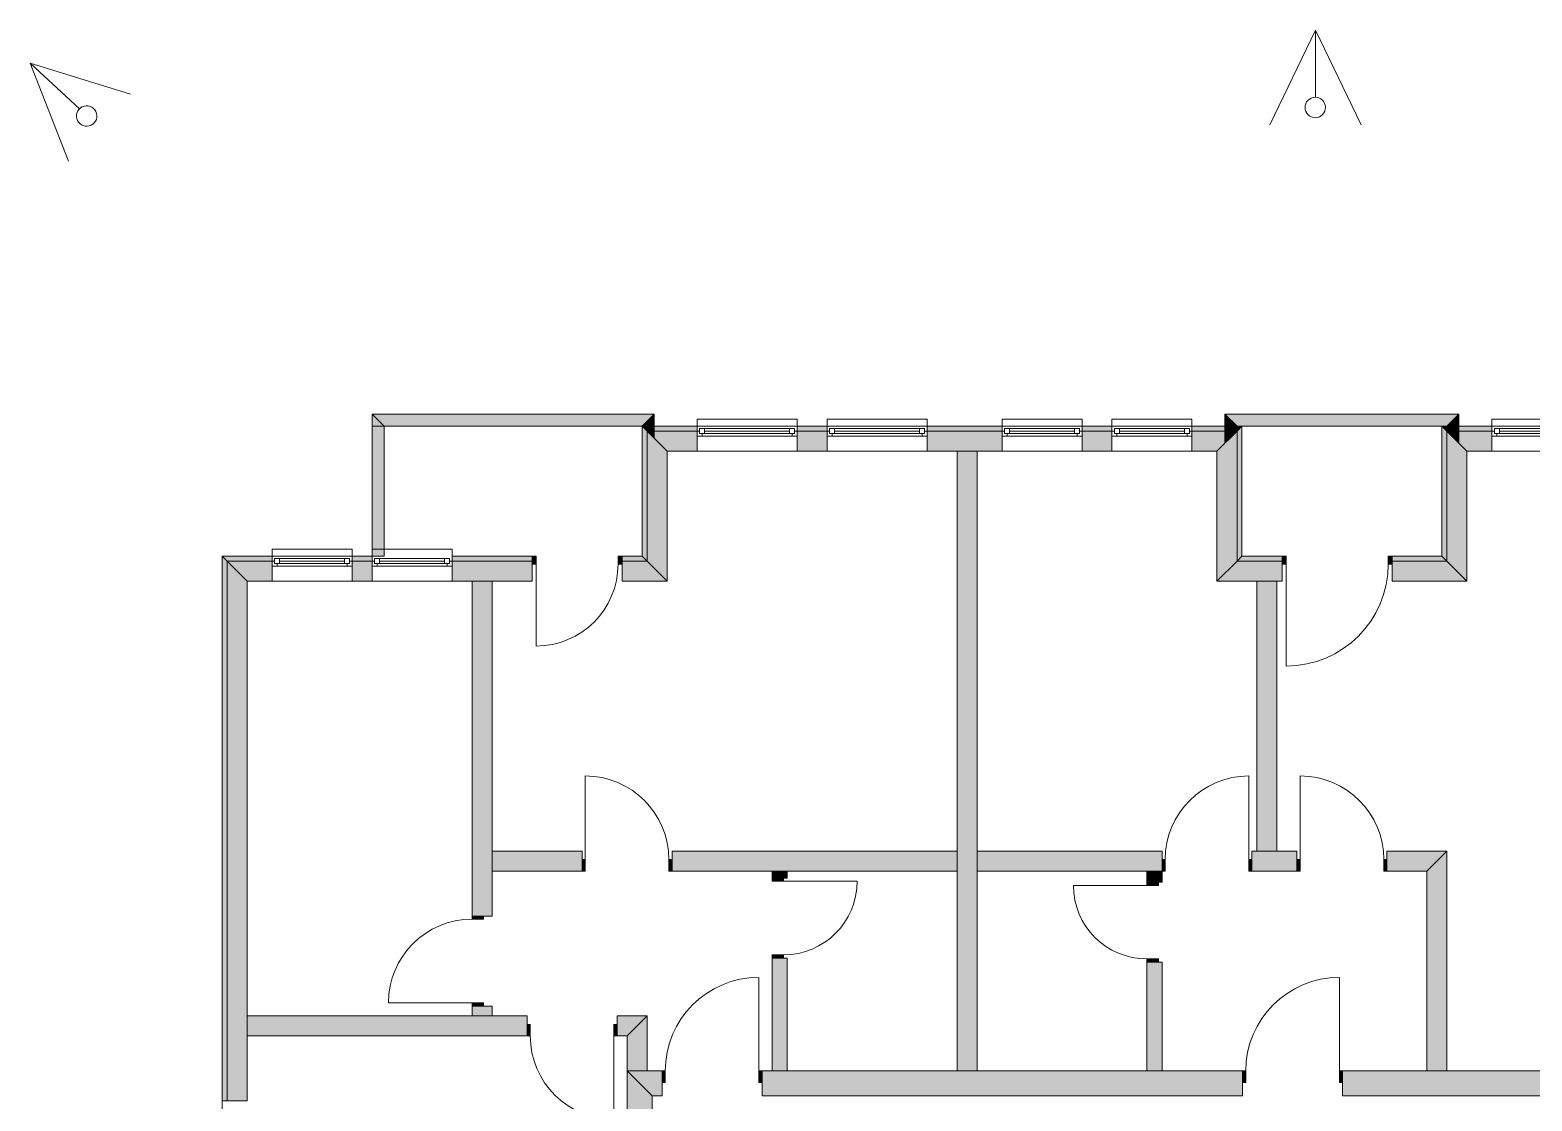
# Model space of a CAD drawing. Header units: feet. Extents: x 2583673 to 2624673, y -122443 to -93743.
# Drawn here: x 2596358 to 2601249, y -107108 to -103621 of the extents above; entities that cross this region are included whole.
import ezdxf

# ---------------------------------------------------------------- set-up
doc = ezdxf.new("R2010")
doc.units = ezdxf.units.FT
doc.header["$MEASUREMENT"] = 0
doc.layers.add('Drawing & Figure_Pen_No__48', color=7, linetype='Continuous', lineweight=5, true_color=0xa80f02)
doc.layers.add('Exterior walls_Pen_No__1', color=7, linetype='Continuous', lineweight=5)
doc.layers.add('Structural - Bearing_Pen_No__1', color=7, linetype='Continuous', lineweight=5)

msp = doc.modelspace()

# ---------------------------------------------------------------- hatches: boundary and pattern name
at = {"layer": 'Exterior walls_Pen_No__1', "linetype": 'Continuous', "lineweight": 5}
for points in [[(2598389.7, -104871.5), (2597471.4, -104871.5), (2597510.5, -104910.5), (2598350.6, -104910.5)], [(2597471.4, -104871.5), (2597471.4, -105333.8), (2597510.5, -105333.8), (2597510.5, -104910.5)], [(2598389.7, -104871.5), (2598350.6, -104910.5), (2598389.7, -104910.5)], [(2598350.6, -104910.5), (2598350.6, -105333.8), (2598366.9, -105350.1), (2598366.9, -104926.8)], [(2598389.7, -104910.5), (2598350.6, -104910.5), (2598366.9, -104926.8), (2598389.7, -104926.8)], [(2598389.7, -104926.8), (2598529.7, -104926.8), (2598529.7, -104910.5), (2598389.7, -104910.5)], [(2598855.3, -104910.5), (2598855.3, -104926.8), (2598953, -104926.8), (2598953, -104910.5)], [(2599278.6, -104910.5), (2599278.6, -104926.8), (2599522.9, -104926.8), (2599522.9, -104910.5)], [(2599783.4, -104910.5), (2599783.4, -104926.8), (2599881, -104926.8), (2599881, -104910.5)], [(2600141.5, -104910.5), (2600141.5, -104926.8), (2600249, -104926.8), (2600249, -104910.5)], [(2601011, -104871.5), (2600249, -104871.5), (2600288.1, -104910.5), (2600971.9, -104910.5)], [(2600288.1, -104910.5), (2600249, -104871.5), (2600249, -104910.5)], [(2600249, -104910.5), (2600249, -104926.8), (2600288.1, -104926.8), (2600288.1, -104910.5)], [(2600304.3, -105333.8), (2600304.3, -104910.5), (2600288.1, -104926.8), (2600288.1, -105350.1)], [(2600288.1, -104926.8), (2600304.3, -104910.5), (2600288.1, -104910.5)], [(2600955.6, -104910.5), (2600971.9, -104926.8), (2600971.9, -104910.5)], [(2600955.6, -104910.5), (2600955.6, -105333.8), (2600971.9, -105350.1), (2600971.9, -104926.8)], [(2601011, -104871.5), (2600971.9, -104910.5), (2601011, -104910.5)], [(2600971.9, -104926.8), (2601011, -104926.8), (2601011, -104910.5), (2600971.9, -104910.5)], [(2601011, -104926.8), (2601118.4, -104926.8), (2601118.4, -104910.5), (2601011, -104910.5)], [(2598389.7, -104926.8), (2598366.9, -104926.8), (2598389.7, -104949.6)], [(2598366.9, -104926.8), (2598366.9, -105350.1), (2598432, -105415.3), (2598432, -104991.9)], [(2598389.7, -104949.6), (2598432, -104991.9), (2598529.7, -104991.9), (2598529.7, -104943.1), (2598529.7, -104926.8), (2598389.7, -104926.8)], [(2598855.3, -104991.9), (2598953, -104991.9), (2598953, -104943.1), (2598953, -104926.8), (2598855.3, -104926.8), (2598855.3, -104943.1)], [(2599278.6, -104991.9), (2599522.9, -104991.9), (2599522.9, -104943.1), (2599522.9, -104926.8), (2599278.6, -104926.8), (2599278.6, -104943.1)], [(2599783.4, -104991.9), (2599881, -104991.9), (2599881, -104943.1), (2599881, -104926.8), (2599783.4, -104926.8), (2599783.4, -104943.1)], [(2600141.5, -104991.9), (2600222.9, -104991.9), (2600249, -104965.9), (2600249, -104926.8), (2600141.5, -104926.8), (2600141.5, -104943.1)], [(2600288.1, -105350.1), (2600288.1, -104926.8), (2600222.9, -104991.9), (2600222.9, -105415.3)], [(2600249, -104926.8), (2600249, -104965.9), (2600288.1, -104926.8)], [(2601011, -104926.8), (2600971.9, -104926.8), (2601011, -104965.9)], [(2600971.9, -104926.8), (2600971.9, -105350.1), (2601037, -105415.3), (2601037, -104991.9)], [(2601011, -104926.8), (2601011, -104965.9), (2601037, -104991.9), (2601118.4, -104991.9), (2601118.4, -104943.1), (2601118.4, -104926.8)], [(2599441.4, -107010.8), (2599441.4, -104991.9), (2599376.3, -104991.9), (2599376.3, -107010.8)], [(2596983, -105333.8), (2596999.3, -105350.1), (2597145.8, -105350.1), (2597145.8, -105333.8)], [(2596983, -105333.8), (2596983, -107108.5), (2596999.3, -107108.5), (2596999.3, -105350.1)], [(2596999.3, -105350.1), (2597064.4, -105415.3), (2597145.8, -105415.3), (2597145.8, -105366.4), (2597145.8, -105350.1)], [(2596999.3, -105350.1), (2596999.3, -107108.5), (2597015.6, -107108.5), (2597064.4, -107108.5), (2597064.4, -105415.3)], [(2597471.4, -105333.8), (2597406.3, -105333.8), (2597406.3, -105350.1), (2597471.4, -105350.1)], [(2597471.4, -105350.1), (2597406.3, -105350.1), (2597406.3, -105366.4), (2597406.3, -105415.3), (2597471.4, -105415.3)], [(2597731.9, -105333.8), (2597731.9, -105350.1), (2597992.4, -105350.1), (2597992.4, -105333.8)], [(2597731.9, -105350.1), (2597731.9, -105366.4), (2597731.9, -105415.3), (2597992.4, -105415.3), (2597992.4, -105350.1)], [(2598005.5, -105333.8), (2597992.4, -105333.8), (2597992.4, -105359.9), (2598005.5, -105359.9)], [(2598285.5, -105333.8), (2598272.5, -105333.8), (2598272.5, -105359.9), (2598285.5, -105359.9)], [(2598285.5, -105350.1), (2598366.9, -105350.1), (2598350.6, -105333.8), (2598285.5, -105333.8)], [(2598366.9, -105350.1), (2598285.5, -105350.1), (2598285.5, -105415.3), (2598432, -105415.3)], [(2600288.1, -105350.1), (2600222.9, -105415.3), (2600435.4, -105415.3), (2600435.4, -105350.1)], [(2600304.3, -105333.8), (2600288.1, -105350.1), (2600435.4, -105350.1), (2600435.4, -105333.8)], [(2600448.4, -105333.8), (2600435.4, -105333.8), (2600435.4, -105359.9), (2600448.4, -105359.9)], [(2600793.5, -105333.8), (2600780.5, -105333.8), (2600780.5, -105359.9), (2600793.5, -105359.9)], [(2600793.5, -105350.1), (2600971.9, -105350.1), (2600955.6, -105333.8), (2600793.5, -105333.8)], [(2600971.9, -105350.1), (2600793.5, -105350.1), (2600793.5, -105415.3), (2601037, -105415.3)], [(2597797.1, -106506.1), (2597862.2, -106506.1), (2597862.2, -105415.3), (2597797.1, -105415.3)], [(2600418.3, -106294.4), (2600418.3, -105415.3), (2600353.2, -105415.3), (2600353.2, -106294.4)], [(2597862.2, -106359.6), (2598155.2, -106359.6), (2598155.2, -106294.4), (2597862.2, -106294.4)], [(2598155.2, -106322.1), (2598155.2, -106359.6), (2598165.7, -106359.6), (2598165.7, -106322.1)], [(2598448.3, -106359.6), (2598448.3, -106322.1), (2598437.9, -106322.1), (2598437.9, -106359.6)], [(2598448.3, -106359.6), (2599376.3, -106359.6), (2599376.3, -106294.4), (2598448.3, -106294.4)], [(2599441.4, -106359.6), (2600043.9, -106359.6), (2600043.9, -106294.4), (2599441.4, -106294.4)], [(2600043.9, -106359.6), (2600054.3, -106359.6), (2600054.3, -106322.1), (2600043.9, -106322.1)], [(2600336.9, -106322.1), (2600326.5, -106322.1), (2600326.5, -106359.6), (2600336.9, -106359.6)], [(2600336.9, -106359.6), (2600483.4, -106359.6), (2600483.4, -106294.4), (2600336.9, -106294.4)], [(2600483.4, -106322.1), (2600483.4, -106359.6), (2600493.9, -106359.6), (2600493.9, -106322.1)], [(2600776.5, -106359.6), (2600776.5, -106322.1), (2600766.1, -106322.1), (2600766.1, -106359.6)], [(2600776.5, -106359.6), (2600906.8, -106359.6), (2600971.9, -106294.4), (2600776.5, -106294.4)], [(2600906.8, -106359.6), (2600906.8, -107010.8), (2600971.9, -107010.8), (2600971.9, -106294.4)], [(2598773.9, -106359.6), (2598773.9, -106382.5), (2598822.8, -106382.5), (2598822.8, -106359.6)], [(2599995, -106359.6), (2599995, -106395.8), (2600043.9, -106395.8), (2600043.9, -106359.6)], [(2598811.4, -106382.5), (2598773.9, -106382.5), (2598773.9, -106393), (2598811.4, -106393)], [(2599995, -106395.8), (2599995, -106406.3), (2600032.5, -106406.3), (2600032.5, -106395.8)], [(2597834.5, -106506.1), (2597797.1, -106506.1), (2597797.1, -106516.5), (2597834.5, -106516.5)], [(2598773.9, -106643), (2598811.4, -106643), (2598811.4, -106632.6), (2598773.9, -106632.6)], [(2598773.9, -107010.8), (2598822.8, -107010.8), (2598822.8, -106643), (2598773.9, -106643)], [(2600032.5, -106656.3), (2600032.5, -106645.9), (2599995, -106645.9), (2599995, -106656.3)], [(2599995, -107010.8), (2600043.9, -107010.8), (2600043.9, -106656.3), (2599995, -106656.3)], [(2597797.1, -106799.2), (2597834.5, -106799.2), (2597834.5, -106788.7), (2597797.1, -106788.7)], [(2597797.1, -106831.7), (2597862.2, -106831.7), (2597862.2, -106799.2), (2597797.1, -106799.2)], [(2597064.4, -106831.7), (2597064.4, -106896.8), (2597976.1, -106896.8), (2597976.1, -106831.7)], [(2597976.1, -106859.4), (2597976.1, -106896.8), (2597986.6, -106896.8), (2597986.6, -106859.4)], [(2598269.2, -106896.8), (2598269.2, -106859.4), (2598258.8, -106859.4), (2598258.8, -106896.8)], [(2598269.2, -106831.7), (2598269.2, -106896.8), (2598301.8, -106896.8), (2598366.9, -106831.7)], [(2598366.9, -107010.8), (2598366.9, -106831.7), (2598301.8, -106896.8), (2598301.8, -107010.8)], [(2598301.8, -107010.8), (2598383.2, -107092.2), (2598415.7, -107092.2), (2598415.7, -107010.8)], [(2598301.8, -107010.8), (2598301.8, -107694.6), (2598383.2, -107694.6), (2598383.2, -107092.2)], [(2598415.7, -107048.3), (2598426.2, -107048.3), (2598426.2, -107010.8), (2598415.7, -107010.8)], [(2598741.4, -107010.8), (2598730.9, -107010.8), (2598730.9, -107048.3), (2598741.4, -107048.3)], [(2598741.4, -107010.8), (2598741.4, -107092.2), (2600306.2, -107092.2), (2600306.2, -107010.8)], [(2600306.2, -107048.3), (2600316.7, -107048.3), (2600316.7, -107010.8), (2600306.2, -107010.8)], [(2600631.9, -107010.8), (2600621.4, -107010.8), (2600621.4, -107048.3), (2600631.9, -107048.3)], [(2600631.9, -107010.8), (2600631.9, -107092.2), (2602518.6, -107092.2), (2602518.6, -107010.8)]]:
    msp.add_hatch(color=7, dxfattribs=at).paths.add_polyline_path(points)

# ---------------------------------------------------------------- linework, layer by layer
at = {"layer": 'Drawing & Figure_Pen_No__48', "color": 14, "linetype": 'Continuous', "lineweight": 5, "true_color": 0xa80f02, "flags": 128}
for points in [[(2600543.6, -103620.5), (2600395.2, -103929.2)], [(2600543.6, -103620.5), (2600543.6, -103839.4)], [(2600543.6, -103620.5), (2600692.1, -103929.2)], [(2596357.6, -103728.5), (2596483, -104047.3)], [(2596357.6, -103728.5), (2596518.1, -103877.4)], [(2596357.6, -103728.5), (2596684.8, -103829.5)]]:
    msp.add_lwpolyline(points, dxfattribs=at)
for points in [[(2596575.3, -103898.6, 0.414214), (2596540.1, -103867.3, 0.414214), (2596508.8, -103902.4, 0.414214), (2596544, -103933.7, 0.414214)], [(2600567, -103895.8, 0.414214), (2600566, -103848.7, 0.414214), (2600519, -103849.6, 0.414214), (2600519.9, -103896.7, 0.414214)]]:
    msp.add_lwpolyline(points, format="xyb", close=True, dxfattribs=at)
at = {"layer": 'Exterior walls_Pen_No__1', "color": 7, "linetype": 'Continuous', "lineweight": 5}
for p, q in [((2598389.7, -104926.8), (2598389.7, -104910.5)), ((2598389.7, -104926.8), (2598389.7, -104910.5)), ((2598529.7, -104910.5), (2598529.7, -104887.7)), ((2598529.7, -104887.7), (2598855.3, -104887.7)), ((2598529.7, -104910.5), (2598529.7, -104926.8)), ((2598529.7, -104910.5), (2598529.7, -104926.8)), ((2598855.3, -104887.7), (2598855.3, -104910.5)), ((2598855.3, -104910.5), (2598855.3, -104926.8)), ((2598855.3, -104910.5), (2598855.3, -104926.8)), ((2598953, -104910.5), (2598953, -104887.7)), ((2598953, -104887.7), (2599278.6, -104887.7)), ((2598953, -104910.5), (2598953, -104926.8)), ((2598953, -104910.5), (2598953, -104926.8)), ((2599278.6, -104887.7), (2599278.6, -104910.5)), ((2599278.6, -104910.5), (2599278.6, -104926.8)), ((2599278.6, -104910.5), (2599278.6, -104926.8)), ((2599522.9, -104910.5), (2599522.9, -104887.7)), ((2599522.9, -104887.7), (2599783.4, -104887.7)), ((2599522.9, -104910.5), (2599522.9, -104926.8)), ((2599522.9, -104910.5), (2599522.9, -104926.8)), ((2599783.4, -104887.7), (2599783.4, -104910.5)), ((2599783.4, -104910.5), (2599783.4, -104926.8)), ((2599783.4, -104910.5), (2599783.4, -104926.8)), ((2599881, -104910.5), (2599881, -104887.7)), ((2599881, -104887.7), (2600141.5, -104887.7)), ((2599881, -104910.5), (2599881, -104926.8)), ((2599881, -104910.5), (2599881, -104926.8)), ((2600141.5, -104887.7), (2600141.5, -104910.5)), ((2600141.5, -104910.5), (2600141.5, -104926.8)), ((2600141.5, -104910.5), (2600141.5, -104926.8)), ((2600249, -104910.5), (2600249, -104926.8)), ((2600249, -104910.5), (2600249, -104926.8)), ((2600288.1, -104926.8), (2600288.1, -104910.5)), ((2600288.1, -104926.8), (2600288.1, -104910.5)), ((2600971.9, -104910.5), (2600971.9, -104926.8)), ((2600971.9, -104910.5), (2600971.9, -104926.8)), ((2601011, -104926.8), (2601011, -104910.5)), ((2601011, -104926.8), (2601011, -104910.5)), ((2601118.4, -104910.5), (2601118.4, -104887.7)), ((2601118.4, -104887.7), (2601378.9, -104887.7)), ((2601118.4, -104910.5), (2601118.4, -104926.8)), ((2601118.4, -104910.5), (2601118.4, -104926.8)), ((2598366.9, -104926.8), (2598366.9, -105350.1)), ((2598529.7, -104926.8), (2598389.7, -104926.8)), ((2598529.7, -104926.8), (2598529.7, -104943.1)), ((2598529.7, -104926.8), (2598537.8, -104926.8)), ((2598529.7, -104926.8), (2598529.7, -104943.1)), ((2598529.7, -104926.8), (2598529.7, -104943.1)), ((2598529.7, -104943.1), (2598529.7, -104991.9)), ((2598546, -104943.1), (2598529.7, -104943.1)), ((2598529.7, -104943.1), (2598529.7, -104991.9)), ((2598537.8, -104918.7), (2598554.1, -104918.7)), ((2598537.8, -104935), (2598537.8, -104918.7)), ((2598537.8, -104926.8), (2598537.8, -104935)), ((2598537.8, -104935), (2598546, -104935)), ((2598554.1, -104935), (2598537.8, -104935)), ((2598546, -104935), (2598546, -104943.1)), ((2598839, -104943.1), (2598546, -104943.1)), ((2598554.1, -104918.7), (2598830.9, -104918.7)), ((2598554.1, -104918.7), (2598554.1, -104935)), ((2598554.1, -104918.7), (2598830.9, -104918.7)), ((2598554.1, -104926.8), (2598830.9, -104926.8)), ((2598830.9, -104935), (2598554.1, -104935)), ((2598830.9, -104935), (2598830.9, -104918.7)), ((2598830.9, -104918.7), (2598847.2, -104918.7)), ((2598847.2, -104935), (2598830.9, -104935)), ((2598839, -104943.1), (2598839, -104935)), ((2598839, -104935), (2598847.2, -104935)), ((2598855.3, -104943.1), (2598839, -104943.1)), ((2598847.2, -104918.7), (2598847.2, -104935)), ((2598847.2, -104935), (2598847.2, -104926.8)), ((2598847.2, -104926.8), (2598855.3, -104926.8)), ((2598953, -104926.8), (2598855.3, -104926.8)), ((2598855.3, -104926.8), (2598855.3, -104943.1)), ((2598855.3, -104926.8), (2598855.3, -104943.1)), ((2598855.3, -104926.8), (2598855.3, -104943.1)), ((2598855.3, -104943.1), (2598855.3, -104991.9)), ((2598855.3, -104943.1), (2598855.3, -104991.9)), ((2598953, -104926.8), (2598953, -104943.1)), ((2598953, -104926.8), (2598961.2, -104926.8)), ((2598953, -104926.8), (2598953, -104943.1)), ((2598953, -104926.8), (2598953, -104943.1)), ((2598953, -104943.1), (2598953, -104991.9)), ((2598969.3, -104943.1), (2598953, -104943.1)), ((2598953, -104943.1), (2598953, -104991.9)), ((2598961.2, -104918.7), (2598977.4, -104918.7)), ((2598961.2, -104935), (2598961.2, -104918.7)), ((2598961.2, -104926.8), (2598961.2, -104935)), ((2598961.2, -104935), (2598969.3, -104935)), ((2598977.4, -104935), (2598961.2, -104935)), ((2598969.3, -104935), (2598969.3, -104943.1)), ((2599262.4, -104943.1), (2598969.3, -104943.1)), ((2598977.4, -104918.7), (2599254.2, -104918.7)), ((2598977.4, -104918.7), (2598977.4, -104935)), ((2598977.4, -104918.7), (2599254.2, -104918.7)), ((2598977.4, -104926.8), (2599254.2, -104926.8)), ((2599254.2, -104935), (2598977.4, -104935)), ((2599254.2, -104935), (2599254.2, -104918.7)), ((2599254.2, -104918.7), (2599270.5, -104918.7)), ((2599270.5, -104935), (2599254.2, -104935)), ((2599262.4, -104943.1), (2599262.4, -104935)), ((2599262.4, -104935), (2599270.5, -104935)), ((2599278.6, -104943.1), (2599262.4, -104943.1)), ((2599270.5, -104918.7), (2599270.5, -104935)), ((2599270.5, -104935), (2599270.5, -104926.8)), ((2599270.5, -104926.8), (2599278.6, -104926.8)), ((2599522.9, -104926.8), (2599278.6, -104926.8)), ((2599278.6, -104926.8), (2599278.6, -104943.1)), ((2599278.6, -104926.8), (2599278.6, -104943.1)), ((2599278.6, -104926.8), (2599278.6, -104943.1)), ((2599278.6, -104943.1), (2599278.6, -104991.9)), ((2599278.6, -104943.1), (2599278.6, -104991.9)), ((2599522.9, -104926.8), (2599522.9, -104943.1)), ((2599522.9, -104926.8), (2599531, -104926.8)), ((2599522.9, -104926.8), (2599522.9, -104943.1)), ((2599522.9, -104926.8), (2599522.9, -104943.1)), ((2599522.9, -104943.1), (2599522.9, -104991.9)), ((2599539.1, -104943.1), (2599522.9, -104943.1)), ((2599522.9, -104943.1), (2599522.9, -104991.9)), ((2599531, -104918.7), (2599547.3, -104918.7)), ((2599531, -104935), (2599531, -104918.7)), ((2599531, -104926.8), (2599531, -104935)), ((2599531, -104935), (2599539.1, -104935)), ((2599547.3, -104935), (2599531, -104935)), ((2599539.1, -104935), (2599539.1, -104943.1)), ((2599767.1, -104943.1), (2599539.1, -104943.1)), ((2599547.3, -104918.7), (2599758.9, -104918.7)), ((2599547.3, -104918.7), (2599547.3, -104935)), ((2599547.3, -104918.7), (2599758.9, -104918.7)), ((2599547.3, -104926.8), (2599758.9, -104926.8)), ((2599758.9, -104935), (2599547.3, -104935)), ((2599758.9, -104935), (2599758.9, -104918.7)), ((2599758.9, -104918.7), (2599775.2, -104918.7)), ((2599775.2, -104935), (2599758.9, -104935)), ((2599767.1, -104943.1), (2599767.1, -104935)), ((2599767.1, -104935), (2599775.2, -104935)), ((2599783.4, -104943.1), (2599767.1, -104943.1)), ((2599775.2, -104918.7), (2599775.2, -104935)), ((2599775.2, -104935), (2599775.2, -104926.8)), ((2599775.2, -104926.8), (2599783.4, -104926.8)), ((2599881, -104926.8), (2599783.4, -104926.8)), ((2599783.4, -104926.8), (2599783.4, -104943.1)), ((2599783.4, -104926.8), (2599783.4, -104943.1)), ((2599783.4, -104926.8), (2599783.4, -104943.1)), ((2599783.4, -104943.1), (2599783.4, -104991.9)), ((2599783.4, -104943.1), (2599783.4, -104991.9)), ((2599881, -104926.8), (2599881, -104943.1)), ((2599881, -104926.8), (2599889.2, -104926.8)), ((2599881, -104926.8), (2599881, -104943.1)), ((2599881, -104926.8), (2599881, -104943.1)), ((2599881, -104943.1), (2599881, -104991.9)), ((2599897.3, -104943.1), (2599881, -104943.1)), ((2599881, -104943.1), (2599881, -104991.9)), ((2599889.2, -104918.7), (2599905.5, -104918.7)), ((2599889.2, -104935), (2599889.2, -104918.7)), ((2599889.2, -104926.8), (2599889.2, -104935)), ((2599889.2, -104935), (2599897.3, -104935)), ((2599905.5, -104935), (2599889.2, -104935)), ((2599897.3, -104935), (2599897.3, -104943.1)), ((2600125.3, -104943.1), (2599897.3, -104943.1)), ((2599905.5, -104918.7), (2600117.1, -104918.7)), ((2599905.5, -104918.7), (2599905.5, -104935)), ((2599905.5, -104918.7), (2600117.1, -104918.7)), ((2599905.5, -104926.8), (2600117.1, -104926.8)), ((2600117.1, -104935), (2599905.5, -104935)), ((2600117.1, -104935), (2600117.1, -104918.7)), ((2600117.1, -104918.7), (2600133.4, -104918.7)), ((2600133.4, -104935), (2600117.1, -104935)), ((2600125.3, -104943.1), (2600125.3, -104935)), ((2600125.3, -104935), (2600133.4, -104935)), ((2600141.5, -104943.1), (2600125.3, -104943.1)), ((2600133.4, -104918.7), (2600133.4, -104935)), ((2600133.4, -104935), (2600133.4, -104926.8)), ((2600133.4, -104926.8), (2600141.5, -104926.8)), ((2600249, -104926.8), (2600141.5, -104926.8)), ((2600141.5, -104926.8), (2600141.5, -104943.1)), ((2600141.5, -104926.8), (2600141.5, -104943.1)), ((2600141.5, -104926.8), (2600141.5, -104943.1)), ((2600141.5, -104943.1), (2600141.5, -104991.9)), ((2600141.5, -104943.1), (2600141.5, -104991.9)), ((2600288.1, -105350.1), (2600288.1, -104926.8)), ((2600971.9, -104926.8), (2600971.9, -105350.1)), ((2601118.4, -104926.8), (2601011, -104926.8)), ((2601118.4, -104926.8), (2601118.4, -104943.1)), ((2601118.4, -104926.8), (2601126.5, -104926.8)), ((2601118.4, -104926.8), (2601118.4, -104943.1)), ((2601118.4, -104926.8), (2601118.4, -104943.1)), ((2601118.4, -104943.1), (2601118.4, -104991.9)), ((2601134.7, -104943.1), (2601118.4, -104943.1)), ((2601118.4, -104943.1), (2601118.4, -104991.9)), ((2601126.5, -104918.7), (2601142.8, -104918.7)), ((2601126.5, -104935), (2601126.5, -104918.7)), ((2601126.5, -104926.8), (2601126.5, -104935)), ((2601126.5, -104935), (2601134.7, -104935)), ((2601142.8, -104935), (2601126.5, -104935)), ((2601134.7, -104935), (2601134.7, -104943.1)), ((2601362.6, -104943.1), (2601134.7, -104943.1)), ((2601142.8, -104918.7), (2601354.5, -104918.7)), ((2601142.8, -104918.7), (2601142.8, -104935)), ((2601142.8, -104918.7), (2601354.5, -104918.7)), ((2601142.8, -104926.8), (2601354.5, -104926.8)), ((2601354.5, -104935), (2601142.8, -104935)), ((2598529.7, -104991.9), (2598855.3, -104991.9)), ((2598953, -104991.9), (2599278.6, -104991.9)), ((2599522.9, -104991.9), (2599783.4, -104991.9)), ((2599881, -104991.9), (2600141.5, -104991.9)), ((2601118.4, -104991.9), (2601378.9, -104991.9)), ((2597145.8, -105350.1), (2596999.3, -105350.1)), ((2596999.3, -105350.1), (2596999.3, -107108.5)), ((2597406.3, -105311.1), (2597145.8, -105311.1)), ((2597145.8, -105311.1), (2597145.8, -105333.8)), ((2597145.8, -105333.8), (2597145.8, -105350.1)), ((2597145.8, -105333.8), (2597145.8, -105350.1)), ((2597145.8, -105350.1), (2597145.8, -105366.4)), ((2597153.9, -105350.1), (2597145.8, -105350.1)), ((2597145.8, -105350.1), (2597145.8, -105366.4)), ((2597145.8, -105350.1), (2597145.8, -105366.4)), ((2597170.2, -105342), (2597153.9, -105342)), ((2597153.9, -105342), (2597153.9, -105358.3)), ((2597153.9, -105358.3), (2597153.9, -105350.1)), ((2597381.9, -105342), (2597170.2, -105342)), ((2597170.2, -105358.3), (2597170.2, -105342)), ((2597381.9, -105342), (2597170.2, -105342)), ((2597381.9, -105350.1), (2597170.2, -105350.1)), ((2597398.2, -105342), (2597381.9, -105342)), ((2597381.9, -105342), (2597381.9, -105358.3)), ((2597398.2, -105358.3), (2597398.2, -105342)), ((2597406.3, -105350.1), (2597398.2, -105350.1)), ((2597398.2, -105350.1), (2597398.2, -105358.3)), ((2597406.3, -105333.8), (2597406.3, -105311.1)), ((2597406.3, -105333.8), (2597406.3, -105350.1)), ((2597406.3, -105333.8), (2597406.3, -105350.1)), ((2597471.4, -105350.1), (2597406.3, -105350.1)), ((2597406.3, -105350.1), (2597406.3, -105366.4)), ((2597406.3, -105350.1), (2597406.3, -105366.4)), ((2597406.3, -105350.1), (2597406.3, -105366.4)), ((2597731.9, -105311.1), (2597471.4, -105311.1)), ((2597471.4, -105311.1), (2597471.4, -105333.8)), ((2597471.4, -105333.8), (2597471.4, -105350.1)), ((2597471.4, -105333.8), (2597471.4, -105350.1)), ((2597471.4, -105350.1), (2597471.4, -105366.4)), ((2597479.6, -105350.1), (2597471.4, -105350.1)), ((2597471.4, -105350.1), (2597471.4, -105366.4)), ((2597471.4, -105350.1), (2597471.4, -105366.4)), ((2597495.9, -105342), (2597479.6, -105342)), ((2597479.6, -105342), (2597479.6, -105358.3)), ((2597479.6, -105358.3), (2597479.6, -105350.1)), ((2597707.5, -105342), (2597495.9, -105342)), ((2597495.9, -105358.3), (2597495.9, -105342)), ((2597707.5, -105342), (2597495.9, -105342)), ((2597707.5, -105350.1), (2597495.9, -105350.1)), ((2597723.8, -105342), (2597707.5, -105342)), ((2597707.5, -105342), (2597707.5, -105358.3)), ((2597723.8, -105358.3), (2597723.8, -105342)), ((2597731.9, -105350.1), (2597723.8, -105350.1)), ((2597723.8, -105350.1), (2597723.8, -105358.3)), ((2597731.9, -105333.8), (2597731.9, -105311.1)), ((2597731.9, -105333.8), (2597731.9, -105350.1)), ((2597731.9, -105333.8), (2597731.9, -105350.1)), ((2597992.4, -105350.1), (2597731.9, -105350.1)), ((2597731.9, -105350.1), (2597731.9, -105366.4)), ((2597731.9, -105350.1), (2597731.9, -105366.4)), ((2597731.9, -105350.1), (2597731.9, -105366.4)), ((2597992.4, -105333.8), (2597992.4, -105350.1)), ((2597992.4, -105359.9), (2597992.4, -105333.8)), ((2597992.4, -105333.8), (2598005.5, -105333.8)), ((2597992.4, -105333.8), (2597992.4, -105350.1)), ((2597992.4, -105333.8), (2597992.4, -105350.1)), ((2597992.4, -105350.1), (2597992.4, -105359.9)), ((2597992.4, -105350.1), (2597992.4, -105359.9)), ((2597992.4, -105350.1), (2597992.4, -105359.9)), ((2598005.5, -105333.8), (2598005.5, -105359.9)), ((2598272.5, -105359.9), (2598272.5, -105333.8)), ((2598272.5, -105333.8), (2598285.5, -105333.8)), ((2598285.5, -105333.8), (2598285.5, -105350.1)), ((2598285.5, -105333.8), (2598285.5, -105359.9)), ((2598285.5, -105333.8), (2598285.5, -105350.1)), ((2598285.5, -105333.8), (2598285.5, -105350.1)), ((2598366.9, -105350.1), (2598285.5, -105350.1)), ((2598285.5, -105350.1), (2598285.5, -105359.9)), ((2598285.5, -105350.1), (2598285.5, -105359.9)), ((2598285.5, -105350.1), (2598285.5, -105359.9)), ((2600435.4, -105350.1), (2600288.1, -105350.1)), ((2600435.4, -105333.8), (2600435.4, -105350.1)), ((2600435.4, -105359.9), (2600435.4, -105333.8)), ((2600435.4, -105333.8), (2600448.4, -105333.8)), ((2600435.4, -105333.8), (2600435.4, -105350.1)), ((2600435.4, -105333.8), (2600435.4, -105350.1)), ((2600435.4, -105350.1), (2600435.4, -105359.9)), ((2600435.4, -105350.1), (2600435.4, -105359.9)), ((2600435.4, -105350.1), (2600435.4, -105359.9)), ((2600448.4, -105333.8), (2600448.4, -105359.9)), ((2600780.5, -105359.9), (2600780.5, -105333.8)), ((2600780.5, -105333.8), (2600793.5, -105333.8)), ((2600793.5, -105333.8), (2600793.5, -105350.1)), ((2600793.5, -105333.8), (2600793.5, -105359.9)), ((2600793.5, -105333.8), (2600793.5, -105350.1)), ((2600793.5, -105333.8), (2600793.5, -105350.1)), ((2600971.9, -105350.1), (2600793.5, -105350.1)), ((2600793.5, -105350.1), (2600793.5, -105359.9)), ((2600793.5, -105350.1), (2600793.5, -105359.9)), ((2600793.5, -105350.1), (2600793.5, -105359.9)), ((2597145.8, -105366.4), (2597145.8, -105415.3)), ((2597145.8, -105366.4), (2597162.1, -105366.4)), ((2597145.8, -105366.4), (2597145.8, -105415.3)), ((2597162.1, -105358.3), (2597153.9, -105358.3)), ((2597153.9, -105358.3), (2597170.2, -105358.3)), ((2597162.1, -105366.4), (2597162.1, -105358.3)), ((2597162.1, -105366.4), (2597390, -105366.4)), ((2597170.2, -105358.3), (2597381.9, -105358.3)), ((2597381.9, -105358.3), (2597398.2, -105358.3)), ((2597398.2, -105358.3), (2597390, -105358.3)), ((2597390, -105358.3), (2597390, -105366.4)), ((2597390, -105366.4), (2597406.3, -105366.4)), ((2597406.3, -105366.4), (2597406.3, -105415.3)), ((2597406.3, -105366.4), (2597406.3, -105415.3)), ((2597471.4, -105366.4), (2597471.4, -105415.3)), ((2597471.4, -105366.4), (2597487.7, -105366.4)), ((2597471.4, -105366.4), (2597471.4, -105415.3)), ((2597487.7, -105358.3), (2597479.6, -105358.3)), ((2597479.6, -105358.3), (2597495.9, -105358.3)), ((2597487.7, -105366.4), (2597487.7, -105358.3)), ((2597487.7, -105366.4), (2597715.6, -105366.4)), ((2597495.9, -105358.3), (2597707.5, -105358.3)), ((2597707.5, -105358.3), (2597723.8, -105358.3)), ((2597723.8, -105358.3), (2597715.6, -105358.3)), ((2597715.6, -105358.3), (2597715.6, -105366.4)), ((2597715.6, -105366.4), (2597731.9, -105366.4)), ((2597731.9, -105366.4), (2597731.9, -105415.3)), ((2597731.9, -105366.4), (2597731.9, -105415.3)), ((2597992.4, -105359.9), (2597992.4, -105415.3)), ((2598005.5, -105359.9), (2597992.4, -105359.9)), ((2597992.4, -105359.9), (2597992.4, -105415.3)), ((2598005.5, -105359.9), (2598005.5, -105626.9)), ((2598285.5, -105359.9), (2598272.5, -105359.9)), ((2598285.5, -105359.9), (2598285.5, -105415.3)), ((2598285.5, -105359.9), (2598285.5, -105415.3)), ((2600435.4, -105359.9), (2600435.4, -105415.3)), ((2600448.4, -105359.9), (2600435.4, -105359.9)), ((2600435.4, -105359.9), (2600435.4, -105415.3)), ((2600448.4, -105359.9), (2600448.4, -105692)), ((2600793.5, -105359.9), (2600780.5, -105359.9)), ((2600793.5, -105359.9), (2600793.5, -105415.3)), ((2600793.5, -105359.9), (2600793.5, -105415.3)), ((2597406.3, -105415.3), (2597145.8, -105415.3)), ((2597731.9, -105415.3), (2597471.4, -105415.3)), ((2598165.7, -106322.1), (2598165.7, -106049.9)), ((2600326.5, -106322.1), (2600326.5, -106049.9)), ((2600493.9, -106322.1), (2600493.9, -106049.9)), ((2598155.2, -106322.1), (2598155.2, -106294.4)), ((2598155.2, -106322.1), (2598155.2, -106294.4)), ((2598155.2, -106359.6), (2598155.2, -106322.1)), ((2598155.2, -106322.1), (2598165.7, -106322.1)), ((2598155.2, -106359.6), (2598155.2, -106322.1)), ((2598155.2, -106359.6), (2598155.2, -106322.1)), ((2598155.2, -106359.6), (2598155.2, -106322.1)), ((2598165.7, -106322.1), (2598165.7, -106359.6)), ((2598437.9, -106359.6), (2598437.9, -106322.1)), ((2598437.9, -106322.1), (2598448.3, -106322.1)), ((2598448.3, -106322.1), (2598448.3, -106294.4)), ((2598448.3, -106322.1), (2598448.3, -106294.4)), ((2598448.3, -106359.6), (2598448.3, -106322.1)), ((2598448.3, -106322.1), (2598448.3, -106359.6)), ((2598448.3, -106359.6), (2598448.3, -106322.1)), ((2598448.3, -106359.6), (2598448.3, -106322.1)), ((2600043.9, -106322.1), (2600043.9, -106294.4)), ((2600043.9, -106322.1), (2600043.9, -106294.4)), ((2600043.9, -106359.6), (2600043.9, -106322.1)), ((2600054.3, -106322.1), (2600043.9, -106322.1)), ((2600043.9, -106322.1), (2600043.9, -106359.6)), ((2600043.9, -106359.6), (2600043.9, -106322.1)), ((2600043.9, -106359.6), (2600043.9, -106322.1)), ((2600054.3, -106359.6), (2600054.3, -106322.1)), ((2600336.9, -106322.1), (2600326.5, -106322.1)), ((2600326.5, -106322.1), (2600326.5, -106359.6)), ((2600336.9, -106322.1), (2600336.9, -106294.4)), ((2600336.9, -106322.1), (2600336.9, -106294.4)), ((2600336.9, -106359.6), (2600336.9, -106322.1)), ((2600336.9, -106359.6), (2600336.9, -106322.1)), ((2600336.9, -106359.6), (2600336.9, -106322.1)), ((2600336.9, -106359.6), (2600336.9, -106322.1)), ((2600483.4, -106322.1), (2600483.4, -106294.4)), ((2600483.4, -106322.1), (2600483.4, -106294.4)), ((2600483.4, -106359.6), (2600483.4, -106322.1)), ((2600483.4, -106322.1), (2600493.9, -106322.1)), ((2600483.4, -106359.6), (2600483.4, -106322.1)), ((2600483.4, -106359.6), (2600483.4, -106322.1)), ((2600483.4, -106359.6), (2600483.4, -106322.1)), ((2600493.9, -106322.1), (2600493.9, -106359.6)), ((2600766.1, -106359.6), (2600766.1, -106322.1)), ((2600766.1, -106322.1), (2600776.5, -106322.1)), ((2600776.5, -106322.1), (2600776.5, -106294.4)), ((2600776.5, -106322.1), (2600776.5, -106294.4)), ((2600776.5, -106359.6), (2600776.5, -106322.1)), ((2600776.5, -106322.1), (2600776.5, -106359.6)), ((2600776.5, -106359.6), (2600776.5, -106322.1)), ((2600776.5, -106359.6), (2600776.5, -106322.1)), ((2598165.7, -106359.6), (2598155.2, -106359.6)), ((2598448.3, -106359.6), (2598437.9, -106359.6)), ((2600043.9, -106359.6), (2600054.3, -106359.6)), ((2600326.5, -106359.6), (2600336.9, -106359.6)), ((2600493.9, -106359.6), (2600483.4, -106359.6)), ((2600776.5, -106359.6), (2600766.1, -106359.6)), ((2598773.9, -106382.5), (2598811.4, -106382.5)), ((2598773.9, -106393), (2598773.9, -106382.5)), ((2598773.9, -106382.5), (2598811.4, -106382.5)), ((2598773.9, -106382.5), (2598811.4, -106382.5)), ((2598773.9, -106382.5), (2598811.4, -106382.5)), ((2598811.4, -106393), (2598773.9, -106393)), ((2598811.4, -106382.5), (2598822.8, -106382.5)), ((2598811.4, -106382.5), (2598811.4, -106393)), ((2598811.4, -106382.5), (2598822.8, -106382.5)), ((2598811.4, -106393), (2599051, -106393)), ((2599995, -106406.3), (2599755.3, -106406.3)), ((2599995, -106395.8), (2600032.5, -106395.8)), ((2599995, -106395.8), (2599995, -106406.3)), ((2600032.5, -106395.8), (2599995, -106395.8)), ((2599995, -106395.8), (2600032.5, -106395.8)), ((2599995, -106395.8), (2600032.5, -106395.8)), ((2599995, -106406.3), (2600032.5, -106406.3)), ((2600032.5, -106395.8), (2600043.9, -106395.8)), ((2600032.5, -106406.3), (2600032.5, -106395.8)), ((2600032.5, -106395.8), (2600043.9, -106395.8)), ((2597797.1, -106506.1), (2597834.5, -106506.1)), ((2597797.1, -106516.5), (2597797.1, -106506.1)), ((2597797.1, -106506.1), (2597834.5, -106506.1)), ((2597797.1, -106506.1), (2597834.5, -106506.1)), ((2597797.1, -106506.1), (2597834.5, -106506.1)), ((2597834.5, -106516.5), (2597797.1, -106516.5)), ((2597834.5, -106506.1), (2597862.2, -106506.1)), ((2597834.5, -106506.1), (2597834.5, -106516.5)), ((2597834.5, -106506.1), (2597862.2, -106506.1)), ((2598773.9, -106643), (2598773.9, -106632.6)), ((2598773.9, -106632.6), (2598811.4, -106632.6)), ((2598773.9, -106643), (2598811.4, -106643)), ((2598811.4, -106643), (2598773.9, -106643)), ((2598773.9, -106643), (2598811.4, -106643)), ((2598773.9, -106643), (2598811.4, -106643)), ((2598811.4, -106632.6), (2598811.4, -106643)), ((2598811.4, -106643), (2598822.8, -106643)), ((2598811.4, -106643), (2598822.8, -106643)), ((2600032.5, -106645.9), (2599995, -106645.9)), ((2599995, -106645.9), (2599995, -106656.3)), ((2599995, -106656.3), (2600032.5, -106656.3)), ((2599995, -106656.3), (2600032.5, -106656.3)), ((2599995, -106656.3), (2600032.5, -106656.3)), ((2599995, -106656.3), (2600032.5, -106656.3)), ((2600032.5, -106656.3), (2600032.5, -106645.9)), ((2600032.5, -106656.3), (2600043.9, -106656.3)), ((2600032.5, -106656.3), (2600043.9, -106656.3)), ((2598730.9, -107010.8), (2598730.9, -106706)), ((2600621.4, -107010.8), (2600621.4, -106706)), ((2597797.1, -106788.7), (2597524.8, -106788.7)), ((2597797.1, -106799.2), (2597797.1, -106788.7)), ((2597797.1, -106788.7), (2597834.5, -106788.7)), ((2597797.1, -106799.2), (2597834.5, -106799.2)), ((2597834.5, -106799.2), (2597797.1, -106799.2)), ((2597797.1, -106799.2), (2597834.5, -106799.2)), ((2597797.1, -106799.2), (2597834.5, -106799.2)), ((2597834.5, -106788.7), (2597834.5, -106799.2)), ((2597834.5, -106799.2), (2597862.2, -106799.2)), ((2597834.5, -106799.2), (2597862.2, -106799.2)), ((2597976.1, -106859.4), (2597976.1, -106831.7)), ((2597976.1, -106859.4), (2597976.1, -106831.7)), ((2597976.1, -106896.8), (2597976.1, -106859.4)), ((2597976.1, -106859.4), (2597986.6, -106859.4)), ((2597976.1, -106896.8), (2597976.1, -106859.4)), ((2597976.1, -106896.8), (2597976.1, -106859.4)), ((2597976.1, -106896.8), (2597976.1, -106859.4)), ((2597986.6, -106859.4), (2597986.6, -106896.8)), ((2598258.8, -106896.8), (2598258.8, -106859.4)), ((2598258.8, -106859.4), (2598269.2, -106859.4)), ((2598269.2, -106859.4), (2598269.2, -106831.7)), ((2598269.2, -106859.4), (2598269.2, -106831.7)), ((2598269.2, -106896.8), (2598269.2, -106859.4)), ((2598269.2, -106859.4), (2598269.2, -106896.8)), ((2598269.2, -106896.8), (2598269.2, -106859.4)), ((2598269.2, -106896.8), (2598269.2, -106859.4)), ((2597986.6, -106896.8), (2597976.1, -106896.8)), ((2598269.2, -106896.8), (2598258.8, -106896.8)), ((2598258.8, -106896.8), (2598258.8, -107169.1)), ((2598415.7, -107010.8), (2598415.7, -107048.3)), ((2598426.2, -107010.8), (2598415.7, -107010.8)), ((2598415.7, -107010.8), (2598415.7, -107048.3)), ((2598415.7, -107010.8), (2598415.7, -107048.3)), ((2598415.7, -107010.8), (2598415.7, -107048.3)), ((2598426.2, -107048.3), (2598426.2, -107010.8)), ((2598741.4, -107010.8), (2598730.9, -107010.8)), ((2598730.9, -107010.8), (2598730.9, -107048.3)), ((2598741.4, -107010.8), (2598741.4, -107048.3)), ((2598741.4, -107048.3), (2598741.4, -107010.8)), ((2598741.4, -107010.8), (2598741.4, -107048.3)), ((2598741.4, -107010.8), (2598741.4, -107048.3)), ((2600306.2, -107010.8), (2600306.2, -107048.3)), ((2600316.7, -107010.8), (2600306.2, -107010.8)), ((2600306.2, -107010.8), (2600306.2, -107048.3)), ((2600306.2, -107010.8), (2600306.2, -107048.3)), ((2600306.2, -107010.8), (2600306.2, -107048.3)), ((2600316.7, -107048.3), (2600316.7, -107010.8)), ((2600631.9, -107010.8), (2600621.4, -107010.8)), ((2600621.4, -107010.8), (2600621.4, -107048.3)), ((2600631.9, -107010.8), (2600631.9, -107048.3)), ((2600631.9, -107048.3), (2600631.9, -107010.8)), ((2600631.9, -107010.8), (2600631.9, -107048.3)), ((2600631.9, -107010.8), (2600631.9, -107048.3)), ((2598415.7, -107048.3), (2598415.7, -107092.2)), ((2598415.7, -107048.3), (2598426.2, -107048.3)), ((2598415.7, -107048.3), (2598415.7, -107092.2)), ((2598730.9, -107048.3), (2598741.4, -107048.3)), ((2598741.4, -107048.3), (2598741.4, -107092.2)), ((2598741.4, -107048.3), (2598741.4, -107092.2)), ((2600306.2, -107048.3), (2600306.2, -107092.2)), ((2600306.2, -107048.3), (2600316.7, -107048.3)), ((2600306.2, -107048.3), (2600306.2, -107092.2)), ((2600621.4, -107048.3), (2600631.9, -107048.3)), ((2600631.9, -107048.3), (2600631.9, -107092.2)), ((2600631.9, -107048.3), (2600631.9, -107092.2))]:
    msp.add_line(p, q, dxfattribs=at)
at = {"layer": 'Exterior walls_Pen_No__1', "color": 7, "linetype": 'Continuous', "lineweight": 5, "flags": 128}
for points in [[(2598389.7, -104871.5), (2597471.4, -104871.5), (2597510.5, -104910.5), (2598350.6, -104910.5)], [(2597471.4, -104871.5), (2597471.4, -105333.8), (2597510.5, -105333.8), (2597510.5, -104910.5)], [(2598389.7, -104871.5), (2598350.6, -104910.5), (2598389.7, -104910.5)], [(2598350.6, -104910.5), (2598350.6, -105333.8), (2598366.9, -105350.1), (2598366.9, -104926.8)], [(2598389.7, -104910.5), (2598350.6, -104910.5), (2598366.9, -104926.8), (2598389.7, -104926.8)], [(2598389.7, -104926.8), (2598529.7, -104926.8), (2598529.7, -104910.5), (2598389.7, -104910.5)], [(2598855.3, -104910.5), (2598855.3, -104926.8), (2598953, -104926.8), (2598953, -104910.5)], [(2599278.6, -104910.5), (2599278.6, -104926.8), (2599522.9, -104926.8), (2599522.9, -104910.5)], [(2599783.4, -104910.5), (2599783.4, -104926.8), (2599881, -104926.8), (2599881, -104910.5)], [(2600141.5, -104910.5), (2600141.5, -104926.8), (2600249, -104926.8), (2600249, -104910.5)], [(2601011, -104871.5), (2600249, -104871.5), (2600288.1, -104910.5), (2600971.9, -104910.5)], [(2600288.1, -104910.5), (2600249, -104871.5), (2600249, -104910.5)], [(2600249, -104910.5), (2600249, -104926.8), (2600288.1, -104926.8), (2600288.1, -104910.5)], [(2600304.3, -105333.8), (2600304.3, -104910.5), (2600288.1, -104926.8), (2600288.1, -105350.1)], [(2600288.1, -104926.8), (2600304.3, -104910.5), (2600288.1, -104910.5)], [(2600955.6, -104910.5), (2600971.9, -104926.8), (2600971.9, -104910.5)], [(2600955.6, -104910.5), (2600955.6, -105333.8), (2600971.9, -105350.1), (2600971.9, -104926.8)], [(2601011, -104871.5), (2600971.9, -104910.5), (2601011, -104910.5)], [(2600971.9, -104926.8), (2601011, -104926.8), (2601011, -104910.5), (2600971.9, -104910.5)], [(2601011, -104926.8), (2601118.4, -104926.8), (2601118.4, -104910.5), (2601011, -104910.5)], [(2598389.7, -104926.8), (2598366.9, -104926.8), (2598389.7, -104949.6)], [(2598366.9, -104926.8), (2598366.9, -105350.1), (2598432, -105415.3), (2598432, -104991.9)], [(2598389.7, -104949.6), (2598432, -104991.9), (2598529.7, -104991.9), (2598529.7, -104943.1), (2598529.7, -104926.8), (2598389.7, -104926.8)], [(2598855.3, -104991.9), (2598953, -104991.9), (2598953, -104943.1), (2598953, -104926.8), (2598855.3, -104926.8), (2598855.3, -104943.1)], [(2599278.6, -104991.9), (2599522.9, -104991.9), (2599522.9, -104943.1), (2599522.9, -104926.8), (2599278.6, -104926.8), (2599278.6, -104943.1)], [(2599783.4, -104991.9), (2599881, -104991.9), (2599881, -104943.1), (2599881, -104926.8), (2599783.4, -104926.8), (2599783.4, -104943.1)], [(2600141.5, -104991.9), (2600222.9, -104991.9), (2600249, -104965.9), (2600249, -104926.8), (2600141.5, -104926.8), (2600141.5, -104943.1)], [(2600288.1, -105350.1), (2600288.1, -104926.8), (2600222.9, -104991.9), (2600222.9, -105415.3)], [(2600249, -104926.8), (2600249, -104965.9), (2600288.1, -104926.8)], [(2601011, -104926.8), (2600971.9, -104926.8), (2601011, -104965.9)], [(2600971.9, -104926.8), (2600971.9, -105350.1), (2601037, -105415.3), (2601037, -104991.9)], [(2601011, -104926.8), (2601011, -104965.9), (2601037, -104991.9), (2601118.4, -104991.9), (2601118.4, -104943.1), (2601118.4, -104926.8)], [(2599441.4, -107010.8), (2599441.4, -104991.9), (2599376.3, -104991.9), (2599376.3, -107010.8)], [(2596983, -105333.8), (2596999.3, -105350.1), (2597145.8, -105350.1), (2597145.8, -105333.8)], [(2596983, -105333.8), (2596983, -107108.5), (2596999.3, -107108.5), (2596999.3, -105350.1)], [(2596999.3, -105350.1), (2597064.4, -105415.3), (2597145.8, -105415.3), (2597145.8, -105366.4), (2597145.8, -105350.1)], [(2596999.3, -105350.1), (2596999.3, -107108.5), (2597015.6, -107108.5), (2597064.4, -107108.5), (2597064.4, -105415.3)], [(2597471.4, -105333.8), (2597406.3, -105333.8), (2597406.3, -105350.1), (2597471.4, -105350.1)], [(2597471.4, -105350.1), (2597406.3, -105350.1), (2597406.3, -105366.4), (2597406.3, -105415.3), (2597471.4, -105415.3)], [(2597731.9, -105333.8), (2597731.9, -105350.1), (2597992.4, -105350.1), (2597992.4, -105333.8)], [(2597731.9, -105350.1), (2597731.9, -105366.4), (2597731.9, -105415.3), (2597992.4, -105415.3), (2597992.4, -105350.1)], [(2598005.5, -105333.8), (2597992.4, -105333.8), (2597992.4, -105359.9), (2598005.5, -105359.9)], [(2598285.5, -105333.8), (2598272.5, -105333.8), (2598272.5, -105359.9), (2598285.5, -105359.9)], [(2598285.5, -105350.1), (2598366.9, -105350.1), (2598350.6, -105333.8), (2598285.5, -105333.8)], [(2598366.9, -105350.1), (2598285.5, -105350.1), (2598285.5, -105415.3), (2598432, -105415.3)], [(2600288.1, -105350.1), (2600222.9, -105415.3), (2600435.4, -105415.3), (2600435.4, -105350.1)], [(2600304.3, -105333.8), (2600288.1, -105350.1), (2600435.4, -105350.1), (2600435.4, -105333.8)], [(2600448.4, -105333.8), (2600435.4, -105333.8), (2600435.4, -105359.9), (2600448.4, -105359.9)], [(2600793.5, -105333.8), (2600780.5, -105333.8), (2600780.5, -105359.9), (2600793.5, -105359.9)], [(2600793.5, -105350.1), (2600971.9, -105350.1), (2600955.6, -105333.8), (2600793.5, -105333.8)], [(2600971.9, -105350.1), (2600793.5, -105350.1), (2600793.5, -105415.3), (2601037, -105415.3)], [(2597797.1, -106506.1), (2597862.2, -106506.1), (2597862.2, -105415.3), (2597797.1, -105415.3)], [(2600418.3, -106294.4), (2600418.3, -105415.3), (2600353.2, -105415.3), (2600353.2, -106294.4)], [(2597862.2, -106359.6), (2598155.2, -106359.6), (2598155.2, -106294.4), (2597862.2, -106294.4)], [(2598155.2, -106322.1), (2598155.2, -106359.6), (2598165.7, -106359.6), (2598165.7, -106322.1)], [(2598448.3, -106359.6), (2598448.3, -106322.1), (2598437.9, -106322.1), (2598437.9, -106359.6)], [(2598448.3, -106359.6), (2599376.3, -106359.6), (2599376.3, -106294.4), (2598448.3, -106294.4)], [(2599441.4, -106359.6), (2600043.9, -106359.6), (2600043.9, -106294.4), (2599441.4, -106294.4)], [(2600043.9, -106359.6), (2600054.3, -106359.6), (2600054.3, -106322.1), (2600043.9, -106322.1)], [(2600336.9, -106322.1), (2600326.5, -106322.1), (2600326.5, -106359.6), (2600336.9, -106359.6)], [(2600336.9, -106359.6), (2600483.4, -106359.6), (2600483.4, -106294.4), (2600336.9, -106294.4)], [(2600483.4, -106322.1), (2600483.4, -106359.6), (2600493.9, -106359.6), (2600493.9, -106322.1)], [(2600776.5, -106359.6), (2600776.5, -106322.1), (2600766.1, -106322.1), (2600766.1, -106359.6)], [(2600776.5, -106359.6), (2600906.8, -106359.6), (2600971.9, -106294.4), (2600776.5, -106294.4)], [(2600906.8, -106359.6), (2600906.8, -107010.8), (2600971.9, -107010.8), (2600971.9, -106294.4)], [(2598773.9, -106359.6), (2598773.9, -106382.5), (2598822.8, -106382.5), (2598822.8, -106359.6)], [(2599995, -106359.6), (2599995, -106395.8), (2600043.9, -106395.8), (2600043.9, -106359.6)], [(2598811.4, -106382.5), (2598773.9, -106382.5), (2598773.9, -106393), (2598811.4, -106393)], [(2599995, -106395.8), (2599995, -106406.3), (2600032.5, -106406.3), (2600032.5, -106395.8)], [(2597834.5, -106506.1), (2597797.1, -106506.1), (2597797.1, -106516.5), (2597834.5, -106516.5)], [(2598773.9, -106643), (2598811.4, -106643), (2598811.4, -106632.6), (2598773.9, -106632.6)], [(2598773.9, -107010.8), (2598822.8, -107010.8), (2598822.8, -106643), (2598773.9, -106643)], [(2600032.5, -106656.3), (2600032.5, -106645.9), (2599995, -106645.9), (2599995, -106656.3)], [(2599995, -107010.8), (2600043.9, -107010.8), (2600043.9, -106656.3), (2599995, -106656.3)], [(2597797.1, -106799.2), (2597834.5, -106799.2), (2597834.5, -106788.7), (2597797.1, -106788.7)], [(2597797.1, -106831.7), (2597862.2, -106831.7), (2597862.2, -106799.2), (2597797.1, -106799.2)], [(2597064.4, -106831.7), (2597064.4, -106896.8), (2597976.1, -106896.8), (2597976.1, -106831.7)], [(2597976.1, -106859.4), (2597976.1, -106896.8), (2597986.6, -106896.8), (2597986.6, -106859.4)], [(2598269.2, -106896.8), (2598269.2, -106859.4), (2598258.8, -106859.4), (2598258.8, -106896.8)], [(2598269.2, -106831.7), (2598269.2, -106896.8), (2598301.8, -106896.8), (2598366.9, -106831.7)], [(2598366.9, -107010.8), (2598366.9, -106831.7), (2598301.8, -106896.8), (2598301.8, -107010.8)], [(2598301.8, -107010.8), (2598383.2, -107092.2), (2598415.7, -107092.2), (2598415.7, -107010.8)], [(2598301.8, -107010.8), (2598301.8, -107694.6), (2598383.2, -107694.6), (2598383.2, -107092.2)], [(2598415.7, -107048.3), (2598426.2, -107048.3), (2598426.2, -107010.8), (2598415.7, -107010.8)], [(2598741.4, -107010.8), (2598730.9, -107010.8), (2598730.9, -107048.3), (2598741.4, -107048.3)], [(2598741.4, -107010.8), (2598741.4, -107092.2), (2600306.2, -107092.2), (2600306.2, -107010.8)], [(2600306.2, -107048.3), (2600316.7, -107048.3), (2600316.7, -107010.8), (2600306.2, -107010.8)], [(2600631.9, -107010.8), (2600621.4, -107010.8), (2600621.4, -107048.3), (2600631.9, -107048.3)], [(2600631.9, -107010.8), (2600631.9, -107092.2), (2602518.6, -107092.2), (2602518.6, -107010.8)]]:
    msp.add_lwpolyline(points, close=True, dxfattribs=at)
at = {"layer": 'Exterior walls_Pen_No__1', "color": 7, "linetype": 'Continuous', "lineweight": 5}
for points in [[(2598389.7, -104871.5), (2597471.4, -104871.5)], [(2597471.4, -104871.5), (2597471.4, -105333.8)], [(2597510.5, -104910.5), (2598350.6, -104910.5)], [(2597510.5, -105333.8), (2597510.5, -104910.5)], [(2598350.6, -104910.5), (2598350.6, -105333.8)], [(2598389.7, -104910.5), (2598389.7, -104871.5)], [(2598529.7, -104910.5), (2598389.7, -104910.5)], [(2598953, -104910.5), (2598855.3, -104910.5)], [(2599522.9, -104910.5), (2599278.6, -104910.5)], [(2599881, -104910.5), (2599783.4, -104910.5)], [(2600249, -104910.5), (2600141.5, -104910.5)], [(2601011, -104871.5), (2600249, -104871.5)], [(2600249, -104871.5), (2600249, -104910.5)], [(2600304.3, -104910.5), (2600288.1, -104910.5)], [(2600288.1, -104910.5), (2600971.9, -104910.5)], [(2600304.3, -105333.8), (2600304.3, -104910.5)], [(2600971.9, -104910.5), (2600955.6, -104910.5)], [(2600955.6, -104910.5), (2600955.6, -105333.8)], [(2601011, -104910.5), (2601011, -104871.5)], [(2601118.4, -104910.5), (2601011, -104910.5)], [(2598432, -104991.9), (2598529.7, -104991.9)], [(2598432, -105415.3), (2598432, -104991.9)], [(2598855.3, -104991.9), (2598953, -104991.9)], [(2599278.6, -104991.9), (2599376.3, -104991.9)], [(2599376.3, -104991.9), (2599376.3, -106294.4)], [(2599441.4, -104991.9), (2599522.9, -104991.9)], [(2599441.4, -106294.4), (2599441.4, -104991.9)], [(2599783.4, -104991.9), (2599881, -104991.9)], [(2600141.5, -104991.9), (2600222.9, -104991.9)], [(2600222.9, -104991.9), (2600222.9, -105415.3)], [(2601037, -104991.9), (2601118.4, -104991.9)], [(2601037, -105415.3), (2601037, -104991.9)], [(2597145.8, -105333.8), (2596983, -105333.8)], [(2596983, -105333.8), (2596983, -107108.5)], [(2597471.4, -105333.8), (2597406.3, -105333.8)], [(2597992.4, -105333.8), (2597731.9, -105333.8)], [(2598350.6, -105333.8), (2598285.5, -105333.8)], [(2600435.4, -105333.8), (2600304.3, -105333.8)], [(2600955.6, -105333.8), (2600793.5, -105333.8)], [(2597064.4, -105415.3), (2597145.8, -105415.3)], [(2597064.4, -106831.7), (2597064.4, -105415.3)], [(2597406.3, -105415.3), (2597471.4, -105415.3)], [(2597731.9, -105415.3), (2597797.1, -105415.3)], [(2597797.1, -105415.3), (2597797.1, -106506.1)], [(2597862.2, -105415.3), (2597992.4, -105415.3)], [(2597862.2, -106294.4), (2597862.2, -105415.3)], [(2598285.5, -105415.3), (2598432, -105415.3)], [(2600222.9, -105415.3), (2600353.2, -105415.3)], [(2600353.2, -105415.3), (2600353.2, -106294.4)], [(2600418.3, -105415.3), (2600435.4, -105415.3)], [(2600418.3, -106294.4), (2600418.3, -105415.3)], [(2600793.5, -105415.3), (2601037, -105415.3)], [(2598155.2, -106294.4), (2597862.2, -106294.4)], [(2599376.3, -106294.4), (2598448.3, -106294.4)], [(2600043.9, -106294.4), (2599441.4, -106294.4)], [(2600353.2, -106294.4), (2600336.9, -106294.4)], [(2600483.4, -106294.4), (2600418.3, -106294.4)], [(2600971.9, -106294.4), (2600776.5, -106294.4)], [(2600971.9, -107010.8), (2600971.9, -106294.4)], [(2597862.2, -106506.1), (2597862.2, -106359.6)], [(2597862.2, -106359.6), (2598155.2, -106359.6)], [(2598448.3, -106359.6), (2598773.9, -106359.6)], [(2598773.9, -106359.6), (2598773.9, -106382.5)], [(2598822.8, -106359.6), (2599376.3, -106359.6)], [(2598822.8, -106382.5), (2598822.8, -106359.6)], [(2599376.3, -106359.6), (2599376.3, -107010.8)], [(2599441.4, -107010.8), (2599441.4, -106359.6)], [(2599441.4, -106359.6), (2599995, -106359.6)], [(2599995, -106359.6), (2599995, -106395.8)], [(2600043.9, -106395.8), (2600043.9, -106359.6)], [(2600336.9, -106359.6), (2600483.4, -106359.6)], [(2600776.5, -106359.6), (2600906.8, -106359.6)], [(2600906.8, -106359.6), (2600906.8, -107010.8)], [(2598773.9, -106643), (2598773.9, -107010.8)], [(2598822.8, -107010.8), (2598822.8, -106643)], [(2599995, -106656.3), (2599995, -107010.8)], [(2600043.9, -107010.8), (2600043.9, -106656.3)], [(2597797.1, -106799.2), (2597797.1, -106831.7)], [(2597862.2, -106831.7), (2597862.2, -106799.2)], [(2597797.1, -106831.7), (2597064.4, -106831.7)], [(2597976.1, -106831.7), (2597862.2, -106831.7)], [(2598366.9, -106831.7), (2598269.2, -106831.7)], [(2598366.9, -107010.8), (2598366.9, -106831.7)], [(2597064.4, -107108.5), (2597064.4, -106896.8)], [(2597064.4, -106896.8), (2597976.1, -106896.8)], [(2598269.2, -106896.8), (2598301.8, -106896.8)], [(2598301.8, -106896.8), (2598301.8, -107010.8)], [(2598415.7, -107010.8), (2598301.8, -107010.8)], [(2598301.8, -107010.8), (2598301.8, -107694.6)], [(2598301.8, -107010.8), (2598366.9, -107010.8)], [(2598773.9, -107010.8), (2598741.4, -107010.8)], [(2599376.3, -107010.8), (2598822.8, -107010.8)], [(2599995, -107010.8), (2599441.4, -107010.8)], [(2600306.2, -107010.8), (2600043.9, -107010.8)], [(2600906.8, -107010.8), (2600631.9, -107010.8)], [(2601818.5, -107010.8), (2600971.9, -107010.8)], [(2598383.2, -107092.2), (2598415.7, -107092.2)], [(2598383.2, -107694.6), (2598383.2, -107092.2)], [(2598741.4, -107092.2), (2600306.2, -107092.2)], [(2600631.9, -107092.2), (2602518.6, -107092.2)]]:
    msp.add_lwpolyline(points, dxfattribs=at)
for centre, radius, start, end in [((2598005.5, -105359.9), 267, 270, 0), ((2600448.4, -105359.9), 332.1, 270, 0), ((2598165.7, -106322.1), 272.2, 0, 90), ((2600326.5, -106322.1), 272.2, 90, 180), ((2600493.9, -106322.1), 272.2, 0, 90), ((2598811.4, -106393), 239.7, 270, 0), ((2599995, -106406.3), 239.7, 180, 270), ((2597797.1, -106788.7), 272.2, 90, 180), ((2598730.9, -107010.8), 304.8, 90, 180), ((2600621.4, -107010.8), 304.8, 90, 180), ((2598258.8, -106896.8), 272.2, 180, 270)]:
    msp.add_arc(centre, radius, start, end, dxfattribs=at)
msp.add_point((2598350.6, -104910.5), dxfattribs=at)
msp.add_point((2598350.6, -104910.5), dxfattribs=at)
at = {"layer": 'Structural - Bearing_Pen_No__1', "color": 7, "linetype": 'Continuous', "lineweight": 5}
msp.add_lwpolyline([(2597471.4, -105333.8), (2596983, -105333.8), (2596983, -109534.4), (2598008.7, -109534.4), (2598008.7, -109996.8), (2600239.2, -109996.8), (2600239.2, -108280.7), (2601020.7, -108280.7), (2601020.7, -109996.8), (2603251.2, -109996.8), (2603251.2, -109534.4), (2604277, -109534.4), (2604277, -105333.8), (2603788.5, -105333.8), (2603788.5, -104910.5), (2597471.4, -104910.5)], close=True, dxfattribs=at)

doc.saveas('drawing.dxf')
